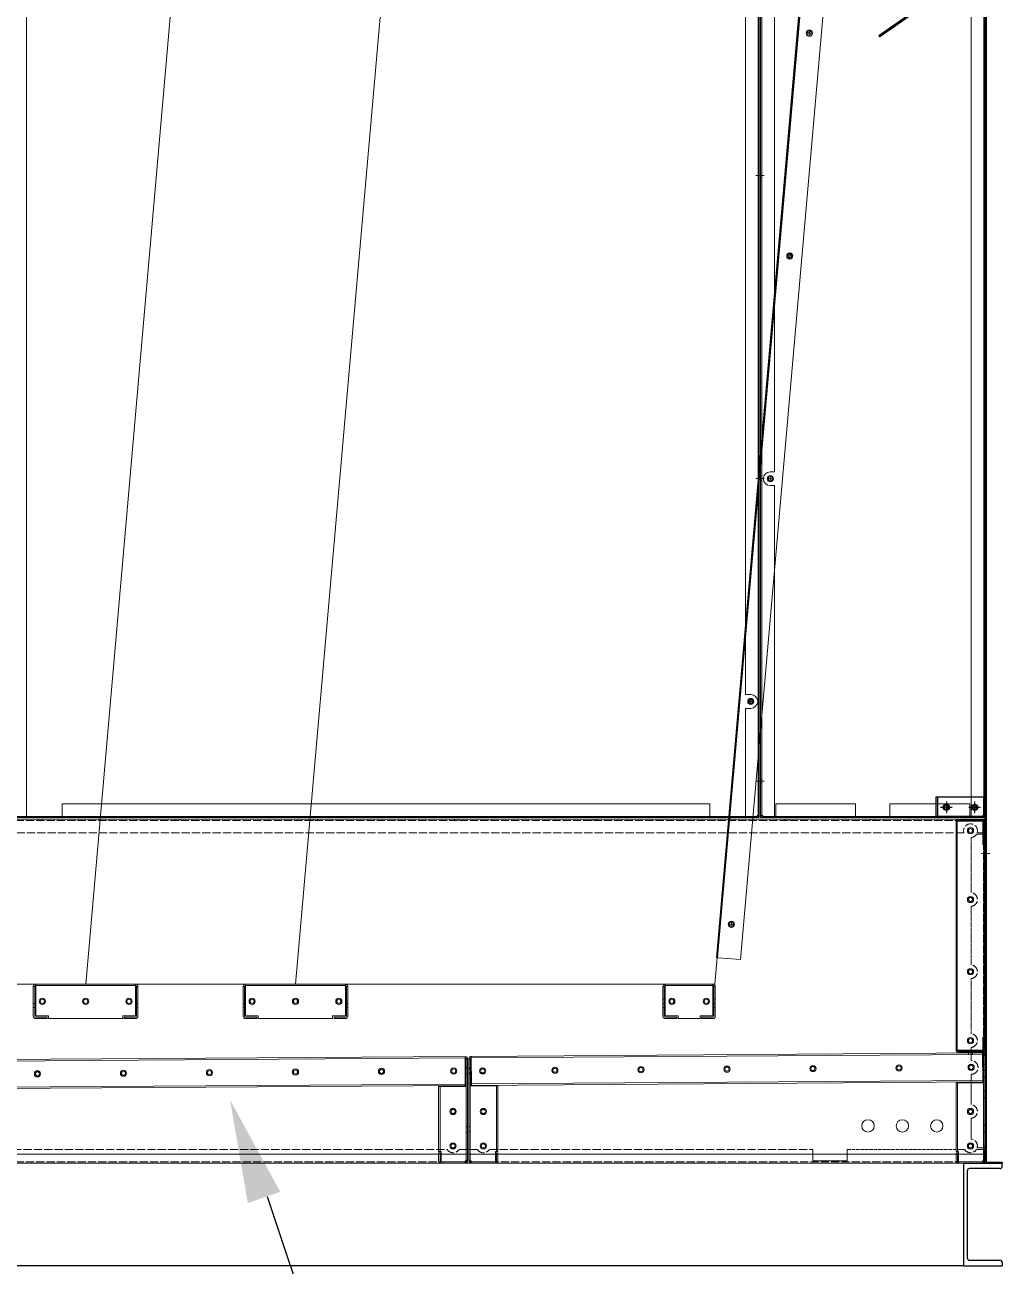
# Model space of a CAD drawing. Header units: millimetres. Extents: x 7627 to 39890, y 4589 to 27403.
# Drawn here: x 23077 to 24498, y 12401 to 14205 of the extents above; entities that cross this region are included whole.
import ezdxf

# ---------------------------------------------------------------- set-up
doc = ezdxf.new("R2010")
doc.units = ezdxf.units.MM
for name, pattern in [('CENTER', [2, 1.25, -0.25, 0.25, -0.25]), ('DASHDOT', [18.5, 12, -3, 0.5, -3]), ('DASHED', [15, 12, -3])]:
    doc.linetypes.add(name, pattern=pattern)
for name, color, linetype in [('center', 1, 'CENTER'), ('냉각탑_dim', 1, 'Continuous'), ('냉각탑_찬넬방진', 1, 'Continuous')]:
    doc.layers.add(name, color=color, linetype=linetype)

# ---------------------------------------------------------------- blocks, each defined once
blk = doc.blocks.new('A$C079E55C6')
at = {"color": 7, "lineweight": 15}
for p, q in [((0, 3.1), (0, 335.9)), ((0, 335.9), (1.6, 335.9)), ((3.1, 335.9), (0, 335.9)), ((1.6, 3.1), (1.6, 335.9)), ((1.6, 335.9), (2, 335.9)), ((2, 335.9), (3.1, 335.9)), ((3.1, 339), (3.1, 337.4)), ((3.1, 339), (38.9, 339)), ((3.1, 339), (3.1, 337.4)), ((3.1, 337.4), (38.9, 337.4)), ((38.9, 335.9), (3.1, 335.9)), ((38.9, 335.9), (3.1, 335.9)), ((18, 337.4), (18, 339)), ((18, 337.4), (18, 339)), ((18, 337.4), (18, 339)), ((18, 337.4), (18, 339)), ((18, 337.4), (18, 339)), ((18, 337.4), (18, 339)), ((18, 337.4), (18, 339)), ((18, 337.4), (18, 339)), ((18, 337.4), (18, 339)), ((18, 337.4), (18, 339)), ((18, 337.4), (18, 339)), ((24, 337.4), (24, 339)), ((24, 337.4), (24, 339)), ((24, 337.4), (24, 339)), ((24, 337.4), (24, 339)), ((24, 337.4), (24, 339)), ((24, 337.4), (24, 339)), ((24, 337.4), (24, 339)), ((24, 337.4), (24, 339)), ((24, 337.4), (24, 339)), ((24, 337.4), (24, 339)), ((24, 337.4), (24, 339)), ((38.9, 335.9), (38.9, 302)), ((38.9, 335.9), (38.9, 302)), ((40.4, 335.9), (40.4, 304)), ((42, 304), (42, 335.9)), ((42, 321), (40.4, 321)), ((42, 321), (40.4, 321)), ((42, 321), (40.4, 321)), ((42, 321), (40.4, 321)), ((42, 321), (40.4, 321)), ((42, 321), (40.4, 321)), ((42, 321), (40.4, 321)), ((42, 321), (40.4, 321)), ((42, 321), (40.4, 321)), ((42, 321), (40.4, 321)), ((42, 321), (40.4, 321)), ((42, 321), (40.4, 321)), ((42, 321), (40.4, 321)), ((42, 321), (40.4, 321)), ((42, 321), (40.4, 321)), ((42, 321), (40.4, 321)), ((42, 315), (40.4, 315)), ((42, 315), (40.4, 315)), ((42, 315), (40.4, 315)), ((42, 315), (40.4, 315)), ((42, 315), (40.4, 315)), ((42, 315), (40.4, 315)), ((42, 315), (40.4, 315)), ((42, 315), (40.4, 315)), ((42, 315), (40.4, 315)), ((42, 315), (40.4, 315)), ((42, 315), (40.4, 315)), ((42, 315), (40.4, 315)), ((42, 315), (40.4, 315)), ((42, 315), (40.4, 315)), ((42, 315), (40.4, 315)), ((42, 315), (40.4, 315)), ((38.9, 302), (42, 302)), ((40, 302), (38.9, 302)), ((40.4, 302), (40, 302)), ((42, 304), (40.4, 304)), ((40.4, 22), (40.4, 302)), ((40.4, 302), (40.4, 22)), ((42, 302), (40.4, 302)), ((42, 22), (42, 302)), ((42, 302), (42, 22)), ((38.9, 3.1), (38.9, 22)), ((40, 22), (38.9, 22)), ((38.9, 3.1), (38.9, 22)), ((38.9, 22), (42, 22)), ((40.4, 22), (40, 22)), ((42, 22), (40.4, 22)), ((40.4, 3.1), (40.4, 20)), ((42, 20), (40.4, 20)), ((42, 3.1), (42, 20)), ((0, 3.1), (3.1, 3.1)), ((0, 3.1), (1.6, 3.1)), ((1.6, 3.1), (2, 3.1)), ((2, 3.1), (3.1, 3.1)), ((38.9, 3.1), (3.1, 3.1)), ((3.1, 3.1), (38.9, 3.1)), ((3.1, 0), (3.1, 1.6)), ((3.1, 1.6), (38.9, 1.6)), ((3.1, 0), (3.1, 1.6)), ((38.9, 0), (3.1, 0)), ((16.5, 1.6), (16.5, 0)), ((16.5, 1.6), (16.5, 0)), ((16.5, 1.6), (16.5, 0)), ((16.5, 1.6), (16.5, 0)), ((16.5, 1.6), (16.5, 0)), ((16.5, 1.6), (16.5, 0)), ((16.5, 1.6), (16.5, 0)), ((16.5, 1.6), (16.5, 0)), ((16.5, 1.6), (16.5, 0)), ((16.5, 1.6), (16.5, 0)), ((16.5, 1.6), (16.5, 0)), ((16.5, 1.6), (16.5, 0)), ((16.5, 1.6), (16.5, 0)), ((16.5, 1.6), (16.5, 0)), ((16.5, 1.6), (16.5, 0)), ((16.5, 1.6), (16.5, 0)), ((16.5, 1.6), (16.5, 0)), ((16.5, 1.6), (16.5, 0)), ((16.5, 1.6), (16.5, 0)), ((16.5, 1.6), (16.5, 0)), ((16.5, 1.6), (16.5, 0)), ((16.5, 1.6), (16.5, 0)), ((16.5, 1.6), (16.5, 0)), ((16.5, 1.6), (16.5, 0)), ((16.5, 1.6), (16.5, 0)), ((16.5, 1.6), (16.5, 0)), ((25.5, 1.6), (25.5, 0)), ((25.5, 1.6), (25.5, 0)), ((25.5, 1.6), (25.5, 0)), ((25.5, 1.6), (25.5, 0)), ((25.5, 1.6), (25.5, 0)), ((25.5, 1.6), (25.5, 0)), ((25.5, 1.6), (25.5, 0)), ((25.5, 1.6), (25.5, 0)), ((25.5, 1.6), (25.5, 0)), ((25.5, 1.6), (25.5, 0)), ((25.5, 1.6), (25.5, 0)), ((25.5, 1.6), (25.5, 0)), ((25.5, 1.6), (25.5, 0)), ((25.5, 1.6), (25.5, 0)), ((25.5, 1.6), (25.5, 0)), ((25.5, 1.6), (25.5, 0)), ((25.5, 1.6), (25.5, 0)), ((25.5, 1.6), (25.5, 0)), ((25.5, 1.6), (25.5, 0)), ((25.5, 1.6), (25.5, 0)), ((25.5, 1.6), (25.5, 0)), ((25.5, 1.6), (25.5, 0)), ((25.5, 1.6), (25.5, 0)), ((25.5, 1.6), (25.5, 0)), ((25.5, 1.6), (25.5, 0)), ((25.5, 1.6), (25.5, 0)), ((42, 13), (40.4, 13)), ((42, 13), (40.4, 13)), ((42, 13), (40.4, 13)), ((42, 13), (40.4, 13)), ((42, 13), (40.4, 13)), ((42, 13), (40.4, 13)), ((42, 13), (40.4, 13)), ((42, 13), (40.4, 13)), ((42, 13), (40.4, 13)), ((42, 13), (40.4, 13)), ((42, 13), (40.4, 13)), ((42, 13), (40.4, 13)), ((42, 13), (40.4, 13)), ((42, 13), (40.4, 13)), ((42, 13), (40.4, 13)), ((42, 13), (40.4, 13)), ((42, 13), (40.4, 13)), ((42, 7), (40.4, 7)), ((42, 7), (40.4, 7)), ((42, 7), (40.4, 7)), ((42, 7), (40.4, 7)), ((42, 7), (40.4, 7)), ((42, 7), (40.4, 7)), ((42, 7), (40.4, 7)), ((42, 7), (40.4, 7)), ((42, 7), (40.4, 7)), ((42, 7), (40.4, 7)), ((42, 7), (40.4, 7)), ((42, 7), (40.4, 7)), ((42, 7), (40.4, 7)), ((42, 7), (40.4, 7)), ((42, 7), (40.4, 7)), ((42, 7), (40.4, 7)), ((42, 7), (40.4, 7))]:
    blk.add_line(p, q, dxfattribs=at)
for centre in [(21, 322), (21, 222), (21, 117), (21, 17)]:
    blk.add_circle(centre, 3, dxfattribs=at)
for centre, radius, start, end in [((3.1, 335.9), 3.1, 90, 180), ((3.1, 335.9), 1.5, 90, 180), ((38.9, 335.9), 3.1, 360, 90), ((38.9, 335.9), 1.5, 360, 90), ((3.1, 3.1), 3.1, 180, 270), ((3.1, 3.1), 1.5, 180, 270), ((38.9, 3.1), 3.1, 270, 360), ((38.9, 3.1), 1.5, 270, 360)]:
    blk.add_arc(centre, radius, start, end, dxfattribs=at)
blk = doc.blocks.new('A$C769B2891')
at = {"color": 7, "lineweight": 15}
for p, q in [((0, 8.5), (1, 151.5)), ((1, 151.5), (3, 151.5)), ((3, 151.5), (1, 151.5)), ((1, 151.5), (3, 151.5)), ((2, 8.5), (3, 151.5)), ((3, 151.5), (2.7, 112.5)), ((2.7, 112.5), (3, 151.5)), ((3.4, 151.5), (3, 151.5)), ((3, 151.5), (3.8, 151.5)), ((3.8, 151.5), (3.4, 151.5)), ((3.8, 151.5), (3.6, 112.5)), ((3.6, 112.5), (3.8, 151.5)), ((4.5, 155), (4.5, 153)), ((747.5, 155), (4.5, 155)), ((4.5, 155), (4.5, 153)), ((4.5, 151.5), (4.5, 155)), ((4.5, 153), (4.5, 152.5)), ((747.5, 153), (4.5, 153)), ((4.5, 152.5), (4.5, 151.5)), ((4.5, 116.5), (4.5, 151.5)), ((4.5, 151.5), (4.5, 116.5)), ((747.5, 153), (747.5, 155)), ((747.5, 155), (747.5, 153)), ((747.5, 155), (747.5, 153)), ((747.5, 151.5), (747.5, 153)), ((747.5, 153), (747.5, 152.5)), ((747.5, 152.5), (747.5, 151.5)), ((747.5, 116.5), (747.5, 151.5)), ((747.5, 151.5), (747.5, 116.5)), ((748.1, 151.5), (747.8, 111.6)), ((748.1, 151.5), (747.8, 111.6)), ((749, 151.5), (748, 3.5)), ((749, 151.5), (748.1, 151.5)), ((748.5, 151.5), (748.1, 151.5)), ((749, 151.5), (748.5, 151.5)), ((749, 151.5), (748.7, 111.6)), ((749, 151.5), (748.7, 111.6)), ((751, 151.5), (749, 151.5)), ((751, 151.5), (749, 151.5)), ((749, 151.5), (751, 151.5)), ((751, 151.5), (750, 3.5)), ((0.8, 129.5), (2.8, 129.5)), ((0.8, 129.5), (2.8, 129.5)), ((0.9, 138.5), (2.9, 138.5)), ((0.9, 138.5), (2.9, 138.5)), ((750.8, 129.6), (748.8, 129.6)), ((750.8, 129.6), (748.8, 129.6)), ((750.8, 129.6), (748.8, 129.6)), ((750.8, 129.6), (748.8, 129.6)), ((750.8, 129.6), (748.8, 129.6)), ((750.8, 129.6), (748.8, 129.6)), ((750.8, 129.6), (748.8, 129.6)), ((750.8, 129.6), (748.8, 129.6)), ((750.8, 129.6), (748.8, 129.6)), ((750.8, 129.6), (748.8, 129.6)), ((750.8, 129.6), (748.8, 129.6)), ((750.8, 129.6), (748.8, 129.6)), ((750.8, 129.6), (748.8, 129.6)), ((750.8, 129.6), (748.8, 129.6)), ((750.8, 129.6), (748.8, 129.6)), ((750.8, 129.6), (748.8, 129.6)), ((750.9, 138.6), (748.9, 138.6)), ((750.9, 138.6), (748.9, 138.6)), ((750.9, 138.6), (748.9, 138.6)), ((750.9, 138.6), (748.9, 138.6)), ((750.9, 138.6), (748.9, 138.6)), ((750.9, 138.6), (748.9, 138.6)), ((750.9, 138.6), (748.9, 138.6)), ((750.9, 138.6), (748.9, 138.6)), ((750.9, 138.6), (748.9, 138.6)), ((750.9, 138.6), (748.9, 138.6)), ((750.9, 138.6), (748.9, 138.6)), ((750.9, 138.6), (748.9, 138.6)), ((750.9, 138.6), (748.9, 138.6)), ((750.9, 138.6), (748.9, 138.6)), ((750.9, 138.6), (748.9, 138.6)), ((750.9, 138.6), (748.9, 138.6)), ((2.7, 112.5), (3.6, 112.5)), ((2.7, 112.5), (4.2, 112.5)), ((3.6, 112.5), (4.2, 112.5)), ((39.2, 112.2), (4.2, 112.5)), ((4.2, 112.5), (39.2, 112.2)), ((4.5, 113), (4.5, 116.5)), ((4.5, 116.5), (4.5, 115.4)), ((4.5, 115.4), (4.5, 115)), ((747.5, 115), (4.5, 115)), ((4.5, 113), (4.5, 115)), ((747.5, 115), (4.5, 115)), ((747.5, 113), (4.5, 113)), ((747.5, 113), (4.5, 113)), ((40.3, 112.2), (39.2, 112.2)), ((42.7, 112.2), (39.2, 112.2)), ((40.7, 112.2), (40.1, 21.7)), ((40.7, 112.2), (40.1, 21.7)), ((40.7, 112.2), (40.3, 112.2)), ((42.7, 112.2), (40.7, 112.2)), ((42.7, 112.2), (42.1, 21.7)), ((42.7, 112.2), (42.1, 21.7)), ((708.1, 17.3), (708.7, 111.9)), ((708.1, 17.3), (708.7, 111.9)), ((708.7, 111.9), (712.2, 111.9)), ((708.7, 111.9), (710.7, 111.9)), ((710.1, 17.2), (710.7, 111.9)), ((710.1, 17.2), (710.7, 111.9)), ((711.1, 111.9), (710.7, 111.9)), ((712.2, 111.9), (711.1, 111.9)), ((712.2, 111.9), (747.2, 111.6)), ((712.2, 111.9), (747.2, 111.6)), ((747.2, 111.6), (748.7, 111.6)), ((747.2, 111.6), (747.8, 111.6)), ((747.5, 113), (747.5, 116.5)), ((747.5, 115.4), (747.5, 116.5)), ((747.5, 115), (747.5, 115.4)), ((747.5, 113), (747.5, 115)), ((748.7, 111.6), (747.8, 111.6)), ((0.3, 54.5), (2.3, 54.5)), ((0.3, 54.5), (2.3, 54.5)), ((0.3, 54.5), (2.3, 54.5)), ((0.3, 54.5), (2.3, 54.5)), ((0.3, 54.5), (2.3, 54.5)), ((0.3, 54.5), (2.3, 54.5)), ((0.3, 54.5), (2.3, 54.5)), ((0.3, 54.5), (2.3, 54.5)), ((0.3, 54.5), (2.3, 54.5)), ((0.3, 54.5), (2.3, 54.5)), ((0.3, 54.5), (2.3, 54.5)), ((0.3, 54.5), (2.3, 54.5)), ((0.3, 54.5), (2.3, 54.5)), ((0.3, 54.5), (2.3, 54.5)), ((0.4, 63.5), (2.4, 63.5)), ((0.4, 63.5), (2.4, 63.5)), ((0.4, 63.5), (2.4, 63.5)), ((0.4, 63.5), (2.4, 63.5)), ((0.4, 63.5), (2.4, 63.5)), ((0.4, 63.5), (2.4, 63.5)), ((0.4, 63.5), (2.4, 63.5)), ((0.4, 63.5), (2.4, 63.5)), ((0.4, 63.5), (2.4, 63.5)), ((0.4, 63.5), (2.4, 63.5)), ((0.4, 63.5), (2.4, 63.5)), ((0.4, 63.5), (2.4, 63.5)), ((0.4, 63.5), (2.4, 63.5)), ((0.4, 63.5), (2.4, 63.5)), ((750.3, 53.5), (748.3, 53.5)), ((750.3, 53.5), (748.3, 53.5)), ((750.3, 53.5), (748.3, 53.5)), ((750.3, 53.5), (748.3, 53.5)), ((750.3, 53.5), (748.3, 53.5)), ((750.3, 53.5), (748.3, 53.5)), ((750.3, 53.5), (748.3, 53.5)), ((750.3, 53.5), (748.3, 53.5)), ((750.3, 53.5), (748.3, 53.5)), ((750.3, 53.5), (748.3, 53.5)), ((750.3, 44.5), (748.3, 44.5)), ((750.3, 44.5), (748.3, 44.5)), ((750.3, 44.5), (748.3, 44.5)), ((750.3, 44.5), (748.3, 44.5)), ((750.3, 44.5), (748.3, 44.5)), ((750.3, 44.5), (748.3, 44.5)), ((750.3, 44.5), (748.3, 44.5)), ((750.3, 44.5), (748.3, 44.5)), ((750.3, 44.5), (748.3, 44.5)), ((750.3, 44.5), (748.3, 44.5)), ((38.5, 6.7), (38.6, 21.7)), ((38.6, 21.7), (38.5, 4.7)), ((39.6, 21.7), (38.6, 21.7)), ((38.6, 21.7), (42.1, 21.7)), ((40.1, 21.7), (39.6, 21.7)), ((40.1, 19.7), (40, 8.2)), ((40, 8.2), (40.1, 19.7)), ((42.1, 21.7), (40.1, 21.7)), ((42.1, 19.7), (40.1, 19.7)), ((42.1, 19.7), (40.1, 19.7)), ((42.1, 19.7), (42, 8.2)), ((42.1, 19.7), (42, 8.2)), ((0, 8.5), (2, 8.5)), ((0, 8.5), (3.5, 8.5)), ((2.4, 8.5), (2, 8.5)), ((2, 5.3), (2.8, 7.1)), ((3.5, 8.5), (2.4, 8.5)), ((3.5, 5), (3.5, 8.5)), ((3.5, 5), (3.5, 8.5)), ((3.5, 7), (38.5, 6.7)), ((3.5, 5), (38.5, 4.7)), ((38.5, 4.7), (3.5, 5)), ((38.5, 4.7), (3.5, 5)), ((38.5, 4.7), (38.5, 6.7)), ((708, 3.8), (708.1, 15.3)), ((708, 3.8), (708.1, 15.3)), ((711.6, 17.2), (708.1, 17.3)), ((708.1, 17.3), (710.1, 17.2)), ((708.1, 15.3), (710.1, 15.2)), ((708.1, 15.3), (710.1, 15.2)), ((710, 3.7), (710.1, 15.2)), ((710, 3.7), (710.1, 15.2)), ((710.1, 17.2), (710.5, 17.2)), ((710.5, 17.2), (711.6, 17.2)), ((711.5, 0.2), (711.6, 17.2)), ((711.5, 0.2), (711.6, 17.2)), ((746.5, 2), (711.5, 2.2)), ((711.5, 0.2), (746.5, 0)), ((711.5, 0.2), (746.5, 0)), ((746.5, 0), (711.5, 0.2)), ((750, 3.5), (746.5, 3.5)), ((746.5, 3.5), (747.5, 3.5)), ((746.5, 3.5), (746.5, 0)), ((746.5, 3.5), (746.5, 2)), ((746.5, 2), (746.5, 0)), ((748, 0.3), (747.1, 2.1)), ((747.5, 3.5), (748, 3.5)), ((750, 3.5), (748, 3.5))]:
    blk.add_line(p, q, dxfattribs=at)
for centre in [(20.8, 134), (125.8, 134), (250.8, 134), (375.8, 134), (500.8, 134.1), (625.8, 134.1), (730.8, 134.1), (21.5, 80), (729.5, 75.3), (21.1, 30), (729.1, 25.3)]:
    blk.add_circle(centre, 3, dxfattribs=at)
for centre, radius, start, end in [((4.5, 151.5), 3.5, 90, 179.618), ((4.5, 151.5), 1.5, 90, 179.618), ((747.5, 151.5), 3.5, 359.618, 90), ((747.5, 151.5), 1.5, 359.618, 90), ((3.5, 8.5), 3.5, 179.618, 269.618), ((3.5, 8.5), 1.5, 179.618, 269.618), ((38.5, 8.2), 3.5, 269.618, 359.618), ((38.5, 8.2), 1.5, 269.618, 359.618), ((711.5, 3.7), 3.5, 179.618, 269.618), ((711.5, 3.7), 1.5, 179.618, 269.618), ((746.5, 3.5), 3.5, 269.618, 359.618), ((746.5, 3.5), 1.5, 269.618, 359.618)]:
    blk.add_arc(centre, radius, start, end, dxfattribs=at)
blk = doc.blocks.new('A$C42EA2B24')
at = {"color": 7, "lineweight": 15}
for p, q in [((0, 151.5), (2, 151.5)), ((0, 151.5), (2, 151.5)), ((0, 3.5), (0, 151.5)), ((2, 151.5), (0, 151.5)), ((2, 3.5), (2, 151.5)), ((2, 151.5), (2.4, 151.5)), ((2, 112.5), (2, 151.5)), ((2, 151.5), (2, 112.5)), ((2, 151.5), (2.9, 151.5)), ((2.4, 151.5), (2.9, 151.5)), ((2.9, 151.5), (2.9, 112.5)), ((2.9, 112.5), (2.9, 151.5)), ((3.5, 155), (746.5, 160)), ((3.5, 153), (746.5, 158)), ((3.5, 151.5), (3.5, 155)), ((3.5, 155), (3.5, 153)), ((3.5, 155), (3.5, 153)), ((3.5, 152.6), (3.5, 153)), ((3.5, 151.5), (3.5, 152.6)), ((3.7, 116.5), (3.5, 151.5)), ((3.5, 151.5), (3.7, 116.5)), ((726, 159.8), (726, 157.8)), ((726, 159.8), (726, 157.8)), ((726, 159.8), (726, 157.8)), ((726, 159.8), (726, 157.8)), ((726, 159.8), (726, 157.8)), ((726, 159.8), (726, 157.8)), ((726, 159.8), (726, 157.8)), ((726, 159.8), (726, 157.8)), ((726, 159.8), (726, 157.8)), ((726, 159.8), (726, 157.8)), ((726, 159.8), (726, 157.8)), ((726, 159.8), (726, 157.8)), ((726, 159.8), (726, 157.8)), ((726, 159.8), (726, 157.8)), ((726, 159.8), (726, 157.8)), ((726, 159.8), (726, 157.8)), ((726, 159.8), (726, 157.8)), ((726, 159.8), (726, 157.8)), ((726, 159.8), (726, 157.8)), ((726, 159.8), (726, 157.8)), ((726, 159.8), (726, 157.8)), ((726, 159.8), (726, 157.8)), ((726, 159.8), (726, 157.8)), ((726, 159.8), (726, 157.8)), ((726, 159.8), (726, 157.8)), ((726, 159.8), (726, 157.8)), ((732, 159.9), (732, 157.9)), ((732, 159.9), (732, 157.9)), ((732, 159.9), (732, 157.9)), ((732, 159.9), (732, 157.9)), ((732, 159.9), (732, 157.9)), ((732, 159.9), (732, 157.9)), ((732, 159.9), (732, 157.9)), ((732, 159.9), (732, 157.9)), ((732, 159.9), (732, 157.9)), ((732, 159.9), (732, 157.9)), ((732, 159.9), (732, 157.9)), ((732, 159.9), (732, 157.9)), ((732, 159.9), (732, 157.9)), ((732, 159.9), (732, 157.9)), ((732, 159.9), (732, 157.9)), ((732, 159.9), (732, 157.9)), ((732, 159.9), (732, 157.9)), ((732, 159.9), (732, 157.9)), ((732, 159.9), (732, 157.9)), ((732, 159.9), (732, 157.9)), ((732, 159.9), (732, 157.9)), ((732, 159.9), (732, 157.9)), ((732, 159.9), (732, 157.9)), ((732, 159.9), (732, 157.9)), ((732, 159.9), (732, 157.9)), ((732, 159.9), (732, 157.9)), ((746.5, 160), (746.5, 158)), ((746.5, 160), (746.5, 158)), ((746.5, 158), (746.5, 160)), ((746.5, 158), (746.5, 157.5)), ((746.5, 156.5), (746.5, 158)), ((746.5, 157.5), (746.5, 156.5)), ((746.5, 156.5), (746.7, 121.5)), ((746.7, 121.5), (746.5, 156.5)), ((747.1, 116.6), (747.1, 156.5)), ((747.1, 156.5), (747.6, 156.5)), ((748, 156.5), (747.1, 156.5)), ((747.1, 156.5), (747.1, 116.6)), ((747.6, 156.5), (748, 156.5)), ((748, 116.6), (748, 156.5)), ((750, 156.5), (748, 156.5)), ((748, 156.5), (750, 156.5)), ((748, 156.5), (748, 116.6)), ((748, 156.5), (748, 3.5)), ((750, 156.5), (748, 156.5)), ((750, 156.5), (750, 3.5)), ((0, 138.5), (2, 138.5)), ((0, 138.5), (2, 138.5)), ((0, 137), (2, 137)), ((0, 137), (2, 137)), ((0, 137), (2, 137)), ((0, 137), (2, 137)), ((0, 137), (2, 137)), ((0, 137), (2, 137)), ((0, 137), (2, 137)), ((0, 137), (2, 137)), ((0, 137), (2, 137)), ((0, 137), (2, 137)), ((0, 137), (2, 137)), ((0, 137), (2, 137)), ((0, 137), (2, 137)), ((0, 137), (2, 137)), ((0, 131), (2, 131)), ((0, 131), (2, 131)), ((0, 131), (2, 131)), ((0, 131), (2, 131)), ((0, 131), (2, 131)), ((0, 131), (2, 131)), ((0, 131), (2, 131)), ((0, 131), (2, 131)), ((0, 131), (2, 131)), ((0, 131), (2, 131)), ((0, 131), (2, 131)), ((0, 131), (2, 131)), ((0, 131), (2, 131)), ((0, 131), (2, 131)), ((0, 129.5), (2, 129.5)), ((0, 129.5), (2, 129.5)), ((750, 143.6), (748, 143.6)), ((750, 143.6), (748, 143.6)), ((750, 134.6), (748, 134.6)), ((750, 134.6), (748, 134.6)), ((2, 112.5), (3.5, 112.5)), ((2, 112.5), (2.9, 112.5)), ((3.5, 112.5), (2.9, 112.5)), ((38.5, 112.5), (3.5, 112.5)), ((3.5, 112.5), (38.5, 112.5)), ((746.7, 120), (3.7, 115)), ((746.7, 120), (3.7, 115)), ((3.8, 113), (3.7, 116.5)), ((3.7, 115.5), (3.7, 116.5)), ((3.7, 115), (3.7, 115.5)), ((3.8, 113), (3.7, 115)), ((746.8, 118), (3.8, 113)), ((746.8, 118), (3.8, 113)), ((42, 112.5), (38.5, 112.5)), ((39.6, 112.5), (38.5, 112.5)), ((40, 112.5), (39.6, 112.5)), ((40, 112.5), (40, 17)), ((42, 112.5), (40, 112.5)), ((40, 17), (40, 112.5)), ((42, 112.5), (42, 17)), ((42, 112.5), (42, 17)), ((708, 17), (708, 116.6)), ((708, 116.6), (710, 116.6)), ((708, 116.6), (711.5, 116.6)), ((708, 17), (708, 116.6)), ((710, 17), (710, 116.6)), ((710.4, 116.6), (710, 116.6)), ((710, 17), (710, 116.6)), ((711.5, 116.6), (710.4, 116.6)), ((746.5, 116.6), (711.5, 116.6)), ((711.5, 116.6), (746.5, 116.6)), ((746.5, 116.6), (747.1, 116.6)), ((746.5, 116.6), (748, 116.6)), ((746.7, 121.5), (746.7, 120.4)), ((746.8, 118), (746.7, 121.5)), ((746.7, 120.4), (746.7, 120)), ((746.8, 118), (746.7, 120)), ((748, 116.6), (747.1, 116.6)), ((750, 125), (748, 125)), ((750, 125), (748, 125)), ((750, 95), (748, 95)), ((750, 95), (748, 95)), ((750, 55), (748, 55)), ((750, 55), (748, 55)), ((0, 52), (2, 52)), ((0, 52), (2, 52)), ((0, 52), (2, 52)), ((0, 52), (2, 52)), ((0, 52), (2, 52)), ((0, 52), (2, 52)), ((0, 52), (2, 52)), ((0, 52), (2, 52)), ((0, 52), (2, 52)), ((0, 52), (2, 52)), ((0, 46), (2, 46)), ((0, 46), (2, 46)), ((0, 46), (2, 46)), ((0, 46), (2, 46)), ((0, 46), (2, 46)), ((0, 46), (2, 46)), ((0, 46), (2, 46)), ((0, 46), (2, 46)), ((0, 46), (2, 46)), ((0, 46), (2, 46)), ((750, 25), (748, 25)), ((750, 25), (748, 25)), ((0, 3.5), (3.5, 3.5)), ((0, 3.5), (2, 3.5)), ((2.4, 3.5), (2, 3.5)), ((2, 0.4), (2.9, 2.2)), ((3.5, 3.5), (2.4, 3.5)), ((3.5, 0), (3.5, 3.5)), ((3.5, 0), (3.5, 3.5)), ((3.5, 2), (38.5, 2)), ((38.5, 0), (3.5, 0)), ((38.5, 0), (3.5, 0)), ((38.5, 0), (3.5, 0)), ((38.5, 17), (38.5, 0)), ((38.5, 17), (38.5, 2)), ((38.5, 17), (42, 17)), ((39.6, 17), (38.5, 17)), ((38.5, 2), (38.5, 0)), ((40, 17), (39.6, 17)), ((42, 17), (40, 17)), ((42, 15), (40, 15)), ((40, 15), (40, 3.5)), ((42, 15), (40, 15)), ((40, 15), (40, 3.5)), ((42, 15), (42, 3.5)), ((42, 15), (42, 3.5)), ((708, 17), (710, 17)), ((711.5, 17), (708, 17)), ((708, 3.5), (708, 15)), ((708, 3.5), (708, 15)), ((708, 15), (710, 15)), ((708, 15), (710, 15)), ((710, 17), (710.4, 17)), ((710, 3.5), (710, 15)), ((710, 3.5), (710, 15)), ((710.4, 17), (711.5, 17)), ((711.5, 0), (711.5, 17)), ((711.5, 0), (711.5, 17)), ((746.5, 2), (711.5, 2)), ((746.5, 0), (711.5, 0)), ((711.5, 0), (746.5, 0)), ((711.5, 0), (746.5, 0)), ((746.5, 3.5), (746.5, 2)), ((746.5, 3.5), (747.6, 3.5)), ((750, 3.5), (746.5, 3.5)), ((746.5, 3.5), (746.5, 0)), ((746.5, 2), (746.5, 0)), ((748, 0.3), (747.1, 2.1)), ((747.6, 3.5), (748, 3.5)), ((750, 3.5), (748, 3.5))]:
    blk.add_line(p, q, dxfattribs=at)
for centre in [(20, 134.1), (125, 134.9), (250, 135.7), (375, 136.6), (500, 137.4), (625, 138.3), (730, 139), (21, 75), (729, 75), (21, 25), (729, 25)]:
    blk.add_circle(centre, 3, dxfattribs=at)
for centre, radius, start, end in [((3.5, 151.5), 3.5, 90.3801, 179.9981), ((3.5, 151.5), 1.5, 90.3801, 179.9981), ((746.5, 156.5), 3.5, 359.9981, 90.3801), ((746.5, 156.5), 1.5, 359.9981, 90.3801), ((3.5, 3.5), 3.5, 179.9981, 269.9981), ((3.5, 3.5), 1.5, 179.9981, 269.9981), ((38.5, 3.5), 3.5, 269.9981, 359.9981), ((38.5, 3.5), 1.5, 269.9981, 359.9981), ((711.5, 3.5), 3.5, 179.9981, 269.9981), ((711.5, 3.5), 1.5, 179.9981, 269.9981), ((746.5, 3.5), 3.5, 269.9981, 359.9981), ((746.5, 3.5), 1.5, 269.9981, 359.9981)]:
    blk.add_arc(centre, radius, start, end, dxfattribs=at)
blk = doc.blocks.new('A$C34277AC1')
at = {"color": 7, "lineweight": 15}
for p, q in [((2, 46.5), (0, 46.5)), ((0, 3.5), (0, 46.5)), ((2, 46.5), (0, 46.5)), ((2, 46.5), (2, 3.5)), ((148.5, 50), (3.5, 50)), ((3.5, 46.5), (3.5, 50)), ((3.5, 48), (3.5, 50)), ((148.5, 48), (3.5, 48)), ((3.5, 47.6), (3.5, 48)), ((3.5, 46.5), (3.5, 47.6)), ((3.5, 4), (3.5, 46.5)), ((3.5, 46.5), (3.5, 4)), ((148.5, 48), (148.5, 50)), ((148.5, 46.5), (148.5, 50)), ((148.5, 48), (148.5, 47.6)), ((148.5, 47.6), (148.5, 46.5)), ((148.5, 4), (148.5, 46.5)), ((148.5, 46.5), (148.5, 4)), ((150, 46.5), (150, 3.5)), ((150, 46.5), (152, 46.5)), ((150, 46.5), (152, 46.5)), ((152, 3.5), (152, 46.5)), ((2, 22), (0, 22)), ((2, 22), (0, 22)), ((150, 22), (152, 22)), ((150, 22), (152, 22)), ((2, 16), (0, 16)), ((2, 16), (0, 16)), ((3.5, 4), (22, 4)), ((3.5, 4), (22, 4)), ((20, 2), (3.5, 2)), ((20, 0), (3.5, 0)), ((20, 2), (20, 0)), ((22, 0), (22, 4)), ((22, 0), (22, 4)), ((130, 0), (22, 0)), ((130, 0), (22, 0)), ((130, 0), (130, 4)), ((148.5, 4), (130, 4)), ((130, 0), (130, 4)), ((148.5, 4), (130, 4)), ((132, 2), (132, 0)), ((148.5, 2), (132, 2)), ((148.5, 0), (132, 0)), ((150, 16), (152, 16)), ((150, 16), (152, 16))]:
    blk.add_line(p, q, dxfattribs=at)
for centre in [(13, 25), (76, 25), (139, 25)]:
    blk.add_circle(centre, 3, dxfattribs=at)
for centre, radius, start, end in [((3.5, 46.5), 3.5, 90, 180), ((3.5, 46.5), 1.5, 90, 180), ((148.5, 46.5), 3.5, 360, 90), ((148.5, 46.5), 1.5, 360, 90), ((3.5, 3.5), 3.5, 180, 270), ((3.5, 3.5), 1.5, 180, 270), ((148.5, 3.5), 3.5, 270, 360), ((148.5, 3.5), 1.5, 270, 360)]:
    blk.add_arc(centre, radius, start, end, dxfattribs=at)
blk = doc.blocks.new('A$C76EF066E')
at = {"color": 7, "lineweight": 15}
for p, q in [((2, 46.5), (0, 46.5)), ((0, 3.5), (0, 46.5)), ((2, 46.5), (0, 46.5)), ((2, 46.5), (2, 3.5)), ((72.5, 50), (3.5, 50)), ((3.5, 46.5), (3.5, 50)), ((3.5, 48), (3.5, 50)), ((72.5, 48), (3.5, 48)), ((3.5, 47.6), (3.5, 48)), ((3.5, 46.5), (3.5, 47.6)), ((3.5, 46.5), (3.5, 4)), ((3.5, 4), (3.5, 46.5)), ((72.5, 48), (72.5, 50)), ((72.5, 46.5), (72.5, 50)), ((72.5, 48), (72.5, 47.6)), ((72.5, 47.6), (72.5, 46.5)), ((72.5, 46.5), (72.5, 4)), ((72.5, 4), (72.5, 46.5)), ((74, 46.5), (74, 3.5)), ((74, 46.5), (76, 46.5)), ((74, 46.5), (76, 46.5)), ((76, 3.5), (76, 46.5)), ((2, 28), (0, 28)), ((2, 28), (0, 28)), ((2, 28), (0, 28)), ((2, 28), (0, 28)), ((2, 28), (0, 28)), ((2, 22), (0, 22)), ((2, 22), (0, 22)), ((2, 22), (0, 22)), ((2, 22), (0, 22)), ((2, 22), (0, 22)), ((2, 22), (0, 22)), ((2, 22), (0, 22)), ((74, 28), (76, 28)), ((74, 28), (76, 28)), ((74, 28), (76, 28)), ((74, 28), (76, 28)), ((74, 28), (76, 28)), ((74, 22), (76, 22)), ((74, 22), (76, 22)), ((74, 22), (76, 22)), ((74, 22), (76, 22)), ((74, 22), (76, 22)), ((74, 22), (76, 22)), ((74, 22), (76, 22)), ((2, 16), (0, 16)), ((2, 16), (0, 16)), ((3.5, 4), (22, 4)), ((3.5, 4), (22, 4)), ((20, 2), (3.5, 2)), ((20, 0), (3.5, 0)), ((20, 2), (20, 0)), ((22, 0), (22, 4)), ((22, 0), (22, 4)), ((54, 0), (22, 0)), ((54, 0), (22, 0)), ((54, 0), (54, 4)), ((72.5, 4), (54, 4)), ((72.5, 4), (54, 4)), ((54, 0), (54, 4)), ((56, 2), (56, 0)), ((72.5, 2), (56, 2)), ((72.5, 0), (56, 0)), ((74, 16), (76, 16)), ((74, 16), (76, 16))]:
    blk.add_line(p, q, dxfattribs=at)
for centre in [(13, 25), (63, 25)]:
    blk.add_circle(centre, 3, dxfattribs=at)
for centre, radius, start, end in [((3.5, 46.5), 3.5, 90, 180), ((3.5, 46.5), 1.5, 90, 180), ((72.5, 46.5), 3.5, 360, 90), ((72.5, 46.5), 1.5, 360, 90), ((3.5, 3.5), 3.5, 180, 270), ((3.5, 3.5), 1.5, 180, 270), ((72.5, 3.5), 1.5, 270, 360), ((72.5, 3.5), 3.5, 270, 360)]:
    blk.add_arc(centre, radius, start, end, dxfattribs=at)
blk = doc.blocks.new('A$C6F4E0F2E')
at = {"color": 7, "lineweight": 15}
for p, q in [((0, 2306), (0, 0)), ((1.6, 2306), (1.6, 0)), ((20, 2306), (20, 502.4)), ((306, 2306), (306, 0)), ((324.4, 0), (324.4, 2306)), ((326, 0), (326, 2306)), ((324.4, 1054.5), (326, 1054.5)), ((324.4, 1045.5), (326, 1045.5)), ((1.6, 936), (0, 936)), ((1.6, 930), (0, 930)), ((324.4, 854.5), (326, 854.5)), ((324.4, 845.5), (326, 845.5)), ((324.4, 654.5), (326, 654.5)), ((324.4, 645.5), (326, 645.5)), ((1.6, 496), (0, 496)), ((1.6, 490), (0, 490)), ((20, 502.4), (14, 502.4)), ((14, 482.4), (20, 482.4)), ((20, 482.4), (20, 0)), ((324.4, 454.5), (326, 454.5)), ((324.4, 445.5), (326, 445.5)), ((324.4, 254.5), (326, 254.5)), ((324.4, 245.5), (326, 245.5)), ((1.6, 56), (0, 56)), ((324.4, 54.5), (326, 54.5)), ((1.6, 50), (0, 50)), ((324.4, 45.5), (326, 45.5)), ((22, 20), (22, 3.1)), ((138, 20), (22, 20)), ((138, 20), (138, 3.1)), ((188, 3.1), (188, 20)), ((304, 20), (188, 20)), ((304, 3.1), (304, 20)), ((0, 3.1), (1.6, 3.1)), ((0, 0), (3.1, 0)), ((1.6, 3.1), (2, 3.1)), ((2, 3.1), (3.1, 3.1)), ((3.1, 2), (3.1, 3.1)), ((3.1, 1.6), (3.1, 2)), ((3.1, 0), (3.1, 1.6)), ((20, 1.6), (3.1, 1.6)), ((3.1, 0), (20, 0)), ((22, 1.6), (20, 1.6)), ((20, 0), (22, 0)), ((22, 3.1), (22, 0)), ((22, 1.6), (222, 1.6)), ((22, 0), (22, 0)), ((22, 0), (163, 0)), ((33.5, 1.6), (33.5, 0)), ((42.5, 1.6), (42.5, 0)), ((138, 0), (138, 3.1)), ((188, 1.6), (138, 1.6)), ((188, 0), (138, 0)), ((158.5, 1.6), (158.5, 0)), ((163, 0), (222, 0)), ((167.5, 1.6), (167.5, 0)), ((188, 3.1), (188, 0)), ((222, 1.6), (304, 1.6)), ((222, 0), (304, 0)), ((283.5, 1.6), (283.5, 0)), ((292.5, 1.6), (292.5, 0)), ((304, 0), (304, 3.1)), ((306, 1.6), (304, 1.6)), ((304, 0), (304, 1.6)), ((306, 0), (304, 0)), ((304, 0), (304, 0)), ((322.9, 1.6), (306, 1.6)), ((306, 0), (322.9, 0)), ((324, 3.1), (322.9, 3.1)), ((322.9, 3.1), (322.9, 2)), ((322.9, 2), (322.9, 1.6)), ((322.9, 0), (322.9, 1.6)), ((326, 0), (322.9, 0)), ((324.4, 3.1), (324, 3.1)), ((326, 3.1), (324.4, 3.1))]:
    blk.add_line(p, q, dxfattribs=at)
for centre in [(70.7, 1139.9), (42.4, 816.2), (14, 492.4)]:
    blk.add_circle(centre, 4.5, dxfattribs=at)
blk.add_arc((14, 492.4), 10, 90, 270, dxfattribs=at)
blk = doc.blocks.new('A$C7B6532BF')
at = {"color": 5, "lineweight": 5}
for p, q in [((239.1, 2732.8), (0, 0)), ((609.6, 0), (848.7, 2732.8)), ((0, 0), (609.6, 0))]:
    blk.add_line(p, q, dxfattribs=at)
blk = doc.blocks.new('A$C493D0A01')
at = {"color": 5, "lineweight": 5}
blk.add_line((609.6, 0), (914.4, 0), dxfattribs=at)
at = {"lineweight": 5}
for p in [(0, 0), (914.4, 0)]:
    blk.add_blockref('A$C7B6532BF', p, dxfattribs=at)
blk = doc.blocks.new('A$C7AF137E1')
at = {"color": 7, "lineweight": 13, "ltscale": 0.004}
blk.add_line((0, 35), (0, 33.4), dxfattribs=at)
at = {"color": 7, "lineweight": 13}
for p, q in [((2700, 35), (0, 35)), ((2700, 33.4), (0, 33.4)), ((2700, 0), (0, 0))]:
    blk.add_line(p, q, dxfattribs=at)
at = {"color": 7, "lineweight": 13, "ltscale": 0.00375}
blk.add_line((0, 31.9), (0, 33.4), dxfattribs=at)
at = {"color": 7, "lineweight": 13, "ltscale": 0.07975}
blk.add_line((0, 0), (0, 31.9), dxfattribs=at)
at = {"color": 7, "linetype": 'DASHDOT', "lineweight": 13, "ltscale": 0.0195}
for p, q in [((50, 21.4), (50, 13.6)), ((375, 21.4), (375, 13.6)), ((700, 21.4), (700, 13.6)), ((1025, 21.4), (1025, 13.6)), ((1350, 21.4), (1350, 13.6)), ((53.9, 17.5), (46.1, 17.5)), ((378.9, 17.5), (371.1, 17.5)), ((703.9, 17.5), (696.1, 17.5)), ((1028.9, 17.5), (1021.1, 17.5)), ((1353.9, 17.5), (1346.1, 17.5))]:
    blk.add_line(p, q, dxfattribs=at)
at = {"color": 7, "lineweight": 13}
for centre in [(50, 17.5), (375, 17.5), (700, 17.5), (1025, 17.5), (1350, 17.5)]:
    blk.add_circle(centre, 3, dxfattribs=at)
blk = doc.blocks.new('A$C586E2F7A')
at = {"color": 7, "lineweight": 15}
for p, q in [((20, 0), (20, 2306)), ((1065, 2306), (1065, 178.8)), ((1083.4, 0), (1083.4, 2306)), ((1085, 0), (1085, 2306)), ((1083.4, 937.5), (1085, 937.5)), ((1083.4, 928.5), (1085, 928.5)), ((1083.4, 497.5), (1085, 497.5)), ((1083.4, 488.5), (1085, 488.5)), ((1065, 158.8), (1065, 0)), ((1083.4, 56), (1085, 56)), ((1083.4, 50), (1085, 50)), ((1013, 20), (72, 20)), ((72, 3.1), (72, 20)), ((1013, 20), (1013, 3.1)), ((20, 1.6), (3.1, 1.6)), ((3.1, 0), (20, 0)), ((22, 1.6), (20, 1.6)), ((22, 0), (20, 0)), ((22, 1.6), (22, 0)), ((22, 1.6), (100, 1.6)), ((22, 1.6), (72, 1.6)), ((22, 1.6), (22, 1.6)), ((22, 0), (100, 0)), ((22, 0), (22, 0)), ((22, 0), (22, 0)), ((22, 0), (72, 0)), ((35.5, 1.6), (35.5, 0)), ((44.5, 1.6), (44.5, 0)), ((72, 3.1), (72, 0)), ((100, 1.6), (985, 1.6)), ((100, 0), (100, 1.6)), ((100, 0), (985, 0)), ((235.5, 1.6), (235.5, 0)), ((244.5, 1.6), (244.5, 0)), ((435.5, 1.6), (435.5, 0)), ((444.5, 1.6), (444.5, 0)), ((640.5, 1.6), (640.5, 0)), ((649.5, 1.6), (649.5, 0)), ((840.5, 1.6), (840.5, 0)), ((849.5, 1.6), (849.5, 0)), ((985, 1.6), (1063, 1.6)), ((985, 0), (985, 1.6)), ((985, 0), (1063, 0)), ((1013, 0), (1013, 3.1)), ((1063, 1.6), (1013, 1.6)), ((1063, 0), (1013, 0)), ((1040.5, 1.6), (1040.5, 0)), ((1049.5, 1.6), (1049.5, 0)), ((1065, 1.6), (1063, 1.6)), ((1063, 1.6), (1063, 1.6)), ((1063, 0), (1063, 1.6)), ((1065, 0), (1063, 0)), ((1063, 0), (1063, 0)), ((1063, 0), (1063, 0)), ((1081.9, 1.6), (1065, 1.6)), ((1065, 0), (1081.9, 0)), ((1083, 3.1), (1081.9, 3.1)), ((1081.9, 3.1), (1081.9, 2)), ((1081.9, 2), (1081.9, 1.6)), ((1081.9, 0), (1081.9, 1.6)), ((1081.9, 0), (1085, 0)), ((1083.4, 3.1), (1083, 3.1)), ((1085, 3.1), (1083.4, 3.1))]:
    blk.add_line(p, q, dxfattribs=at)
at = {"lineweight": 5}
for p, q in [((1072.7, 178.8), (1065, 178.8)), ((1072.7, 158.8), (1065, 158.8))]:
    blk.add_line(p, q, dxfattribs=at)
blk.add_circle((1072.7, 168.8), 4.5, dxfattribs=at)
blk.add_arc((1072.7, 168.8), 10, 270, 90, dxfattribs=at)
blk = doc.blocks.new('A$C04956384')
at = {"color": 7, "lineweight": 13}
for p, q in [((2498.3, 500), (1.7, 500)), ((2500, 497.1), (2500, 2.9)), ((2498.3, 0), (1.7, 0))]:
    blk.add_line(p, q, dxfattribs=at)
at = {"color": 7, "linetype": 'DASHED', "lineweight": 13}
for p, q in [((2498.3, 498), (1.7, 498)), ((2498, 497.1), (2498, 2.9)), ((2469.5, 480), (534.9, 480)), ((1027.7, 20), (1718.3, 20)), ((1779.7, 20), (2250, 20)), ((2498.3, 2), (1.7, 2))]:
    blk.add_line(p, q, dxfattribs=at)
at = {"color": 7, "linetype": 'DASHED', "lineweight": 13, "ltscale": 0.005}
for p, q in [((1124, 498), (1124, 500)), ((1130, 498), (1130, 500)), ((1324, 498), (1324, 500)), ((1330, 498), (1330, 500)), ((1524, 498), (1524, 500)), ((1530, 498), (1530, 500)), ((1729, 498), (1729, 500)), ((1735, 498), (1735, 500)), ((1929, 498), (1929, 500)), ((1935, 498), (1935, 500)), ((2129, 498), (2129, 500)), ((2135, 498), (2135, 500)), ((2209, 498), (2209, 500)), ((2215, 498), (2215, 500)), ((2334, 498), (2334, 500)), ((2340, 498), (2340, 500)), ((2459, 498), (2459, 500)), ((2465, 498), (2465, 500)), ((2500, 497.1), (2498, 497.1)), ((2500, 478), (2498, 478)), ((2498, 454.5), (2500, 454.5)), ((2498, 445.5), (2500, 445.5)), ((2498, 254.5), (2500, 254.5)), ((2498, 245.5), (2500, 245.5)), ((2498, 104.5), (2500, 104.5)), ((2498, 95.5), (2500, 95.5)), ((2498, 54.5), (2500, 54.5)), ((2498, 45.5), (2500, 45.5)), ((2500, 22), (2498, 22)), ((2389, 0), (2389, 2)), ((2411, 0), (2411, 2)), ((2500, 2.9), (2498, 2.9))]:
    blk.add_line(p, q, dxfattribs=at)
at = {"color": 7, "linetype": 'DASHED', "lineweight": 13, "ltscale": 0.001775}
for p, q in [((2498.3, 498), (2497.6, 498)), ((2498.3, 2), (2497.6, 2))]:
    blk.add_line(p, q, dxfattribs=at)
at = {"color": 7, "linetype": 'DASHED', "lineweight": 13, "ltscale": 0.00225}
for p, q in [((2498, 497.1), (2498, 498)), ((2498, 2.9), (2498, 2))]:
    blk.add_line(p, q, dxfattribs=at)
at = {"color": 7, "lineweight": 13, "ltscale": 0.003378}
for p, q in [((2498.3, 498.6), (2498.3, 500)), ((2498.3, 1.4), (2498.3, 0))]:
    blk.add_line(p, q, dxfattribs=at)
at = {"color": 7, "lineweight": 13, "ltscale": 0.003013}
for p, q in [((2498.3, 498.6), (2498.3, 497.4)), ((2498.3, 1.4), (2498.3, 2.6))]:
    blk.add_line(p, q, dxfattribs=at)
at = {"color": 7, "lineweight": 13, "ltscale": 0.00176}
for p, q in [((2499, 498), (2498.3, 498)), ((2499, 2), (2498.3, 2))]:
    blk.add_line(p, q, dxfattribs=at)
at = {"color": 7, "linetype": 'DASHED', "lineweight": 13, "ltscale": 0.002475}
for p, q in [((2498.3, 496.6), (2498.3, 497.6)), ((2498.3, 3.4), (2498.3, 2.4))]:
    blk.add_line(p, q, dxfattribs=at)
at = {"color": 7, "linetype": 'DASHED', "lineweight": 13, "ltscale": 0.0415}
for p, q in [((2498.3, 496.6), (2498.3, 480)), ((2250, 20), (2250, 3.4)), ((2300, 20), (2300, 3.4)), ((2498.3, 20), (2498.3, 3.4))]:
    blk.add_line(p, q, dxfattribs=at)
at = {"color": 7, "lineweight": 13, "ltscale": 0.00249}
for p, q in [((2499, 498), (2500, 498)), ((2499, 2), (2500, 2))]:
    blk.add_line(p, q, dxfattribs=at)
at = {"color": 7, "lineweight": 13, "ltscale": 0.00225}
for p, q in [((2500, 497.1), (2500, 498)), ((2500, 2.9), (2500, 2))]:
    blk.add_line(p, q, dxfattribs=at)
at = {"color": 7, "linetype": 'DASHED', "lineweight": 13, "ltscale": 0.200251}
for p, q in [((2480, 393), (2480, 473.1)), ((2480, 188), (2480, 268.1))]:
    blk.add_line(p, q, dxfattribs=at)
at = {"color": 7, "linetype": 'DASHED', "lineweight": 13, "ltscale": 0.022349}
blk.add_line((2496.6, 478), (2487.7, 478), dxfattribs=at)
at = {"color": 7, "linetype": 'DASHED', "lineweight": 13, "ltscale": 0.024401}
blk.add_line((2498.3, 480), (2488.5, 480), dxfattribs=at)
at = {"color": 7, "linetype": 'DASHED', "lineweight": 13, "ltscale": 0.0035}
for p, q in [((2498, 478), (2496.6, 478)), ((2498, 22), (2496.6, 22))]:
    blk.add_line(p, q, dxfattribs=at)
at = {"color": 7, "linetype": 'DASHED', "lineweight": 13, "ltscale": 0.212751}
blk.add_line((2480, 288), (2480, 373.1), dxfattribs=at)
at = {"color": 7, "linetype": 'DASHED', "lineweight": 13, "ltscale": 0.047625}
blk.add_line((2480, 149), (2480, 168.1), dxfattribs=at)
at = {"color": 7, "linetype": 'DASHED', "lineweight": 13, "ltscale": 0.110125}
blk.add_line((2480, 85), (2480, 129), dxfattribs=at)
at = {"color": 7, "linetype": 'DASHED', "lineweight": 13, "ltscale": 0.075251}
blk.add_line((2480, 35), (2480, 65.1), dxfattribs=at)
at = {"color": 7, "linetype": 'DASHED', "lineweight": 13, "ltscale": 0.066699}
blk.add_line((1735.7, 20), (1762.3, 20), dxfattribs=at)
at = {"color": 7, "linetype": 'DASHED', "lineweight": 13, "ltscale": 0.425849}
blk.add_line((2300, 20), (2470.3, 20), dxfattribs=at)
at = {"color": 7, "linetype": 'DASHED', "lineweight": 13, "ltscale": 0.026599}
blk.add_line((2487.7, 20), (2498.3, 20), dxfattribs=at)
at = {"color": 7, "linetype": 'DASHED', "lineweight": 13, "ltscale": 0.020152}
blk.add_line((2496.6, 22), (2488.5, 22), dxfattribs=at)
at = {"color": 7, "linetype": 'DASHED', "lineweight": 13, "ltscale": 0.125}
blk.add_line((2250, 3.4), (2300, 3.4), dxfattribs=at)
at = {"color": 7, "lineweight": 13}
for centre, radius in [((2479, 483), 4.5), ((2479, 383), 4.5), ((2131.4, 347), 4.5), ((2479, 278), 4.5), ((1130, 235), 4.5), ((1193, 235), 4.5), ((1256, 235), 4.5), ((1435, 235), 4.5), ((1498, 235), 4.5), ((1561, 235), 4.5), ((2045, 235), 4.5), ((2095, 235), 4.5), ((2479, 178), 4.5), ((1123, 129.7), 4.5), ((1248, 130.6), 4.5), ((1373, 131.5), 4.5), ((1498, 132.4), 4.5), ((1623, 133.3), 4.5), ((1728, 134), 4.5), ((1770, 134), 4.5), ((1875, 134.7), 4.5), ((2000, 135.6), 4.5), ((2125, 136.5), 4.5), ((2250, 137.4), 4.5), ((2375, 138.3), 4.5), ((2480, 139), 4.5), ((1727, 75), 4.5), ((1771, 75), 4.5), ((2479, 75), 4.5), ((2330, 54), 9), ((2380, 54), 9), ((2430, 54), 9), ((1727, 25), 4.5), ((1771, 25), 4.5), ((2479, 25), 4.5)]:
    blk.add_circle(centre, radius, dxfattribs=at)
at = {"color": 7, "linetype": 'DASHED', "lineweight": 13}
for centre, start, end in [((2479, 483), 342.5424, 197.4576), ((2479, 483), 275.739, 330), ((2479, 383), 275.739, 84.261), ((2479, 278), 275.739, 84.261), ((2479, 178), 275.739, 84.261), ((2480, 139), 270, 90), ((2479, 75), 275.7392, 84.2608), ((1727, 25), 210, 330), ((1771, 25), 210, 330), ((2479, 25), 210, 330), ((2479, 25), 342.5424, 84.2608)]:
    blk.add_arc(centre, 10, start, end, dxfattribs=at)
at = {"color": 7, "lineweight": 13}
for points in [[(2498.3, 498.6), (2498, 498.3), (2497.6, 497.9), (2497.3, 497.5), (2496.9, 497), (2496.6, 496.6)], [(2499, 498), (2498.6, 497.7), (2498.2, 497.4), (2497.6, 497.1), (2497.1, 496.9), (2496.6, 496.6)], [(2498.3, 1.4), (2498, 1.7), (2497.6, 2.1), (2497.3, 2.5), (2496.9, 3), (2496.6, 3.4)], [(2499, 2), (2498.6, 2.3), (2498.2, 2.6), (2497.6, 2.9), (2497.1, 3.1), (2496.6, 3.4)]]:
    blk.add_open_spline(points, degree=5, dxfattribs=at)
at = {"color": 7, "linetype": 'DASHED', "lineweight": 13}
for points in [[(2497.6, 498), (2497.4, 497.7), (2497.2, 497.4), (2497, 497.2), (2496.8, 496.9), (2496.6, 496.6)], [(2498.3, 497.4), (2498, 497.3), (2497.6, 497.1), (2497.3, 497), (2496.9, 496.8), (2496.6, 496.6)], [(2498.3, 2.6), (2498, 2.7), (2497.6, 2.9), (2497.3, 3), (2496.9, 3.2), (2496.6, 3.4)], [(2497.6, 2), (2497.4, 2.3), (2497.2, 2.6), (2497, 2.8), (2496.8, 3.1), (2496.6, 3.4)]]:
    blk.add_open_spline(points, degree=5, dxfattribs=at)
blk = doc.blocks.new('A$C7183523C')
at = {"color": 7}
for p, q in [((0, 30), (71, 30)), ((2, 30), (2, 2)), ((69, 30), (69, 2)), ((2, 2), (69, 2))]:
    blk.add_line(p, q, dxfattribs=at)
for p, q in [((0, 0), (0, 30)), ((0, 30), (71, 30)), ((71, 30), (71, 0)), ((71, 0), (0, 0))]:
    blk.add_line(p, q)
for centre, radius in [((15, 15), 4.5), ((15, 15), 4.5), ((56, 15), 4.5), ((56, 15), 4.5), ((15, 15), 3), ((56, 15), 3)]:
    blk.add_circle(centre, radius)
at = {"layer": 'center'}
for p, q in [((15, 23.5), (15, 6.5)), ((56, 23.5), (56, 6.5)), ((6.5, 15), (23.5, 15)), ((47.5, 15), (64.5, 15))]:
    blk.add_line(p, q, dxfattribs=at)
blk = doc.blocks.new('A$C591A019A')
at = {"color": 7}
for p, q in [((83.1, 119.4), (154.1, 119.4)), ((85.1, 119.4), (85.1, 91.4)), ((152.1, 119.4), (152.1, 91.4)), ((154.1, 119.4), (154.1, 64.4)), ((85.1, 91.4), (152.1, 91.4)), ((85.1, 85.4), (152.1, 85.4)), ((85.1, 57.4), (85.1, 85.4)), ((152.1, 57.4), (152.1, 85.4)), ((83.1, 57.4), (154.1, 57.4))]:
    blk.add_line(p, q, dxfattribs=at)
for p, q in [((83.1, 89.4), (83.1, 119.4)), ((83.1, 119.4), (154.1, 119.4)), ((154.1, 119.4), (154.1, 89.4)), ((83.1, 87.4), (81.1, 87.4)), ((81.1, 87.4), (81.1, 58.4)), ((154.1, 89.4), (83.1, 89.4)), ((154.1, 87.4), (83.1, 87.4)), ((83.1, 87.4), (83.1, 57.4)), ((83.1, 87.4), (83.1, 57.4)), ((83.1, 57.4), (83.1, 87.4)), ((154.1, 57.4), (154.1, 87.4)), ((81.1, 58.4), (0, 1.6)), ((83.1, 57.4), (1.1, 0)), ((83.1, 57.4), (154.1, 57.4)), ((1.1, 0), (0, 1.6))]:
    blk.add_line(p, q)
for centre, radius in [((98.1, 104.4), 4.5), ((98.1, 104.4), 4.5), ((98.1, 104.4), 4.5), ((98.1, 104.4), 4.5), ((139.1, 104.4), 4.5), ((139.1, 104.4), 4.5), ((139.1, 104.4), 4.5), ((139.1, 104.4), 4.5), ((98.1, 104.4), 3), ((139.1, 104.4), 3), ((98.1, 72.4), 4.5), ((98.1, 72.4), 4.5), ((98.1, 72.4), 4.5), ((98.1, 72.4), 4.5), ((98.1, 72.4), 3), ((139.1, 72.4), 4.5), ((139.1, 72.4), 4.5), ((139.1, 72.4), 4.5), ((139.1, 72.4), 4.5), ((139.1, 72.4), 3)]:
    blk.add_circle(centre, radius)
at = {"layer": 'center'}
for p, q in [((98.1, 112.9), (98.1, 95.9)), ((98.1, 112.9), (98.1, 95.9)), ((139.1, 112.9), (139.1, 95.9)), ((139.1, 112.9), (139.1, 95.9)), ((89.6, 104.4), (106.6, 104.4)), ((89.6, 104.4), (106.6, 104.4)), ((130.6, 104.4), (147.6, 104.4)), ((130.6, 104.4), (147.6, 104.4)), ((89.6, 72.4), (106.6, 72.4)), ((89.6, 72.4), (106.6, 72.4)), ((98.1, 80.9), (98.1, 63.9)), ((98.1, 80.9), (98.1, 63.9)), ((130.6, 72.4), (147.6, 72.4)), ((130.6, 72.4), (147.6, 72.4)), ((139.1, 80.9), (139.1, 63.9)), ((139.1, 80.9), (139.1, 63.9))]:
    blk.add_line(p, q, dxfattribs=at)
blk = doc.blocks.new('1')
for p, q in [((24472.6, 16150.7), (24472.6, 12550.7)), ((24474.2, 16108.7), (24474.2, 12552.3)), ((24497.6, 12552.3), (24497.6, 12550.7))]:
    blk.add_line(p, q)
at = {"color": 1, "lineweight": 5}
for p, q in [((24139.8, 13985.7), (24151.8, 13985.7)), ((24139.8, 13545.7), (24151.8, 13545.7)), ((24139.8, 13105.7), (24151.8, 13105.7)), ((24467.6, 13000.7), (24479.6, 13000.7))]:
    blk.add_line(p, q, dxfattribs=at)
at = {"ltscale": 500}
for p, q in [((24472.6, 12550.7), (24497.6, 12550.7)), ((24474.2, 12552.3), (24497.6, 12552.3))]:
    blk.add_line(p, q, dxfattribs=at)
at = {"layer": '냉각탑_dim'}
blk.add_solid([(23448.5, 12509), (23375.5, 12642.5), (23401.3, 12492.6)], dxfattribs=at)
at = {"layer": '냉각탑_찬넬방진', "ltscale": 30}
for p, q in [((18072.6, 12564.2), (24474.2, 12563.9)), ((24441.2, 12550.7), (24497.6, 12550.7)), ((24441.2, 12401.2), (18047.6, 12401.2))]:
    blk.add_line(p, q, dxfattribs=at)
at = {"layer": '냉각탑_찬넬방진', "ltscale": 150}
for p, q in [((24441.2, 12550.7), (24441.2, 12401.2)), ((24446.8, 12539.3), (24446.8, 12412.9)), ((24494.3, 12542.7), (24450.2, 12542.7)), ((24497.6, 12546.1), (24497.6, 12550.7)), ((24441.2, 12401.2), (24497.6, 12401.2)), ((24450.2, 12409.5), (24494.3, 12409.5)), ((24497.6, 12406.1), (24497.6, 12401.2))]:
    blk.add_line(p, q, dxfattribs=at)
for centre, start, end in [((24450.2, 12539.3), 90, 180), ((24494.3, 12546.1), 270, 0), ((24450.2, 12412.9), 180, 270), ((24494.3, 12406.1), 0, 90)]:
    blk.add_arc(centre, 3.39, start, end, dxfattribs=at)
at = {"lineweight": 5}
for name, p in [('A$C493D0A01', (22556.1, 12810.7)), ('A$C586E2F7A', (23059.6, 13052.7)), ('A$C6F4E0F2E', (24146.6, 13052.7)), ('A$C04956384', (21972.6, 12550.7)), ('A$C079E55C6', (24430.6, 12711.7)), ('A$C34277AC1', (23089.6, 12760.7)), ('A$C34277AC1', (23394.6, 12760.7)), ('A$C76EF066E', (24004.6, 12760.7)), ('A$C42EA2B24', (23722.6, 12550.7))]:
    blk.add_blockref(name, p, dxfattribs=at)
for name, p, rotation in [('A$C7AF137E1', (24117.1, 12846.4), 85.00158515409453), ('A$C769B2891', (22970.7, 12545.6), 0.3800896143689305)]:
    blk.add_blockref(name, p, dxfattribs=dict(at, rotation=rotation))
for name, p in [('A$C591A019A', (24318.6, 14187.3)), ('A$C7183523C', (24401.6, 13052.7))]:
    blk.add_blockref(name, p)

msp = doc.modelspace()

# ---------------------------------------------------------------- linework, layer by layer
at = {"layer": '냉각탑_dim', "linetype": 'ByBlock', "lineweight": -2}
msp.add_lwpolyline([(23429.3, 12502.3), (23698, 11699)], dxfattribs=at)

# ---------------------------------------------------------------- block references
msp.add_blockref('1', (0, 0))

doc.saveas('drawing.dxf')
